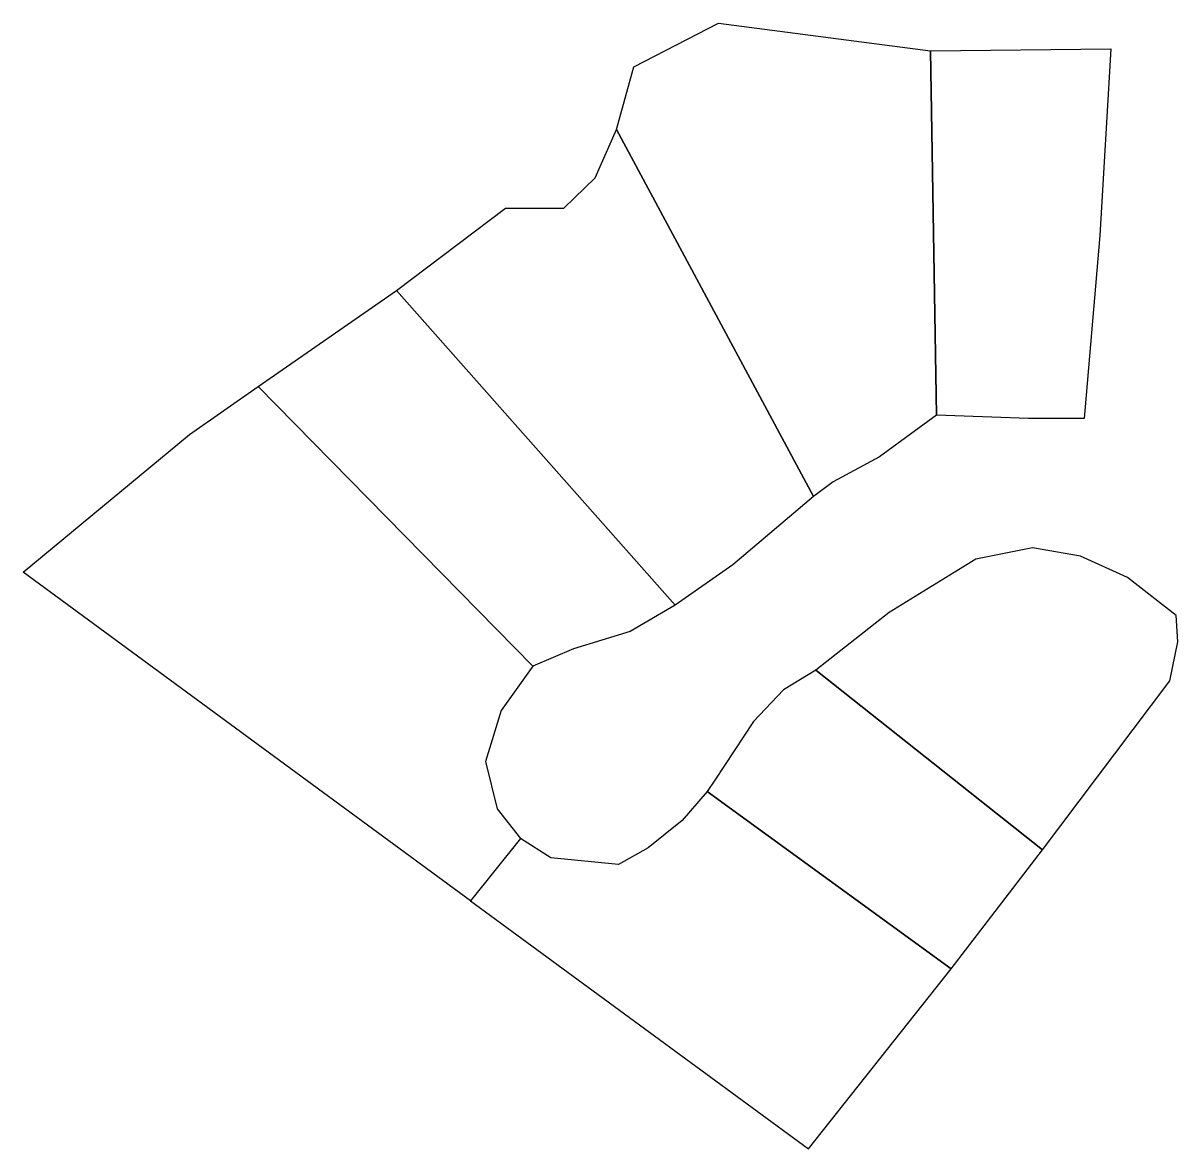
# Model space of a CAD drawing. Header units: inches. Extents: x 6369288 to 6369735, y 1875514 to 1875949.
import ezdxf

# ---------------------------------------------------------------- set-up
doc = ezdxf.new("R2010")
doc.units = ezdxf.units.IN
doc.header["$MEASUREMENT"] = 0
doc.layers.get('0').update_dxf_attribs({"color": 50})

msp = doc.modelspace()

# ---------------------------------------------------------------- linework, layer by layer
for points in [[(6369517.7, 1875908.15), (6369524.41, 1875932.32), (6369557.21, 1875949.3), (6369639.27, 1875938.51), (6369641.48, 1875797.52), (6369619.44, 1875781.38), (6369601.53, 1875771.71), (6369593.99, 1875766.07)], [(6369639.27, 1875938.51), (6369709, 1875939.31), (6369704.79, 1875867.16), (6369698.62, 1875796.26), (6369677.16, 1875796.26), (6369641.48, 1875797.52)], [(6369432.64, 1875845.87), (6369474.77, 1875877.64), (6369497.44, 1875877.64), (6369509.54, 1875889.42), (6369517.7, 1875908.15), (6369593.99, 1875766.07), (6369562.77, 1875739.71), (6369540.45, 1875724.04)], [(6369379.19, 1875808.64), (6369432.64, 1875845.87), (6369540.45, 1875724.04), (6369523.01, 1875713.84), (6369501.11, 1875707.16), (6369485.33, 1875700.41)], [(6369461.24, 1875609.67), (6369288.2, 1875736.81), (6369352.59, 1875790.11), (6369379.19, 1875808.64), (6369485.33, 1875700.41), (6369473.08, 1875683.33), (6369467.05, 1875663.55), (6369471.64, 1875645.2), (6369480.62, 1875633.79)], [(6369682.49, 1875629.3), (6369731.76, 1875694.82), (6369734.93, 1875709.88), (6369734.27, 1875719.98), (6369715.39, 1875734.7), (6369697.21, 1875742.95), (6369678.7, 1875746.26), (6369656.72, 1875741.8), (6369623.27, 1875721.18), (6369594.83, 1875698.87), (6369682.49, 1875629.3)], [(6369682.49, 1875629.3), (6369594.83, 1875698.87), (6369582.33, 1875691.3), (6369570.71, 1875679.02), (6369555.73, 1875656.31), (6369552.81, 1875651.9), (6369647.18, 1875583.33), (6369682.49, 1875629.3)], [(6369552.81, 1875651.9), (6369543.16, 1875640.69), (6369529.99, 1875630.16), (6369518.47, 1875623.69), (6369492.38, 1875626.25), (6369480.62, 1875633.79), (6369461.24, 1875609.67), (6369591.97, 1875513.62), (6369647.18, 1875583.33)]]:
    msp.add_lwpolyline(points, close=True)

doc.saveas('drawing.dxf')
